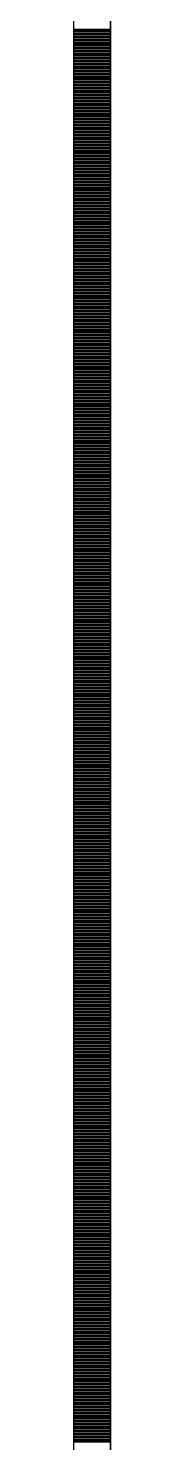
# Model space of a CAD drawing. Header units: millimetres. Extents: x -231292 to 573618, y -153144 to 564035.
# Drawn here: x 8548 to 8573, y 200273 to 201229 of the extents above; entities that cross this region are included whole.
import ezdxf

# ---------------------------------------------------------------- set-up
doc = ezdxf.new("R2010")
doc.units = ezdxf.units.MM
doc.layers.add('АР_Тонкая', color=250, linetype='Continuous', lineweight=5)
doc.layers.add('АР_Штриховка', color=250, linetype='Continuous', lineweight=0)

msp = doc.modelspace()

# ---------------------------------------------------------------- linework, layer by layer
at = {"layer": 'АР_Тонкая', "color": 18, "linetype": 'Continuous', "lineweight": 25, "true_color": 0x000000}
for p, q in [((8548.243, 263866.253), (8548.243, 187666.253)), ((8573.243, 263866.253), (8573.243, 187666.253)), ((8573.243, 187666.253), (8573.243, 263866.253))]:
    msp.add_line(p, q, dxfattribs=at)
at = {"layer": 'АР_Штриховка', "color": 18, "linetype": 'Continuous', "lineweight": 25, "true_color": 0x000000}
for p, q in [((8548.243, 201228.002), (8573.243, 201228.002)), ((8548.243, 201227.002), (8573.243, 201227.002)), ((8548.243, 201226.002), (8573.243, 201226.002)), ((8548.243, 201225.002), (8573.243, 201225.002)), ((8548.243, 201224.002), (8573.243, 201224.002)), ((8548.243, 201223.002), (8573.243, 201223.002)), ((8548.243, 201222.002), (8573.243, 201222.002)), ((8548.243, 201221.002), (8573.243, 201221.002)), ((8548.243, 201220.002), (8573.243, 201220.002)), ((8548.243, 201219.002), (8573.243, 201219.002)), ((8548.243, 201218.002), (8573.243, 201218.002)), ((8548.243, 201217.002), (8573.243, 201217.002)), ((8548.243, 201216.002), (8573.243, 201216.002)), ((8548.243, 201215.002), (8573.243, 201215.002)), ((8548.243, 201214.002), (8573.243, 201214.002)), ((8548.243, 201213.002), (8573.243, 201213.002)), ((8548.243, 201212.002), (8573.243, 201212.002)), ((8548.243, 201211.002), (8573.243, 201211.002)), ((8548.243, 201210.002), (8573.243, 201210.002)), ((8548.243, 201209.002), (8573.243, 201209.002)), ((8548.243, 201208.002), (8573.243, 201208.002)), ((8548.243, 201207.002), (8573.243, 201207.002)), ((8548.243, 201206.002), (8573.243, 201206.002)), ((8548.243, 201205.002), (8573.243, 201205.002)), ((8548.243, 201204.002), (8573.243, 201204.002)), ((8548.243, 201203.002), (8573.243, 201203.002)), ((8548.243, 201202.002), (8573.243, 201202.002)), ((8548.243, 201201.002), (8573.243, 201201.002)), ((8548.243, 201200.002), (8573.243, 201200.002)), ((8548.243, 201199.002), (8573.243, 201199.002)), ((8548.243, 201198.002), (8573.243, 201198.002)), ((8548.243, 201197.002), (8573.243, 201197.002)), ((8548.243, 201196.002), (8573.243, 201196.002)), ((8548.243, 201195.002), (8573.243, 201195.002)), ((8548.243, 201194.002), (8573.243, 201194.002)), ((8548.243, 201193.002), (8573.243, 201193.002)), ((8548.243, 201192.002), (8573.243, 201192.002)), ((8548.243, 201191.002), (8573.243, 201191.002)), ((8548.243, 201190.002), (8573.243, 201190.002)), ((8548.243, 201189.002), (8573.243, 201189.002)), ((8548.243, 201188.002), (8573.243, 201188.002)), ((8548.243, 201187.002), (8573.243, 201187.002)), ((8548.243, 201186.002), (8573.243, 201186.002)), ((8548.243, 201185.002), (8573.243, 201185.002)), ((8548.243, 201184.002), (8573.243, 201184.002)), ((8548.243, 201183.002), (8573.243, 201183.002)), ((8548.243, 201182.002), (8573.243, 201182.002)), ((8548.243, 201181.002), (8573.243, 201181.002)), ((8548.243, 201180.002), (8573.243, 201180.002)), ((8548.243, 201179.002), (8573.243, 201179.002)), ((8548.243, 201178.002), (8573.243, 201178.002)), ((8548.243, 201177.002), (8573.243, 201177.002)), ((8548.243, 201176.002), (8573.243, 201176.002)), ((8548.243, 201175.002), (8573.243, 201175.002)), ((8548.243, 201174.002), (8573.243, 201174.002)), ((8548.243, 201173.002), (8573.243, 201173.002)), ((8548.243, 201172.002), (8573.243, 201172.002)), ((8548.243, 201171.002), (8573.243, 201171.002)), ((8548.243, 201170.002), (8573.243, 201170.002)), ((8548.243, 201169.002), (8573.243, 201169.002)), ((8548.243, 201168.002), (8573.243, 201168.002)), ((8548.243, 201167.002), (8573.243, 201167.002)), ((8548.243, 201166.002), (8573.243, 201166.002)), ((8548.243, 201165.002), (8573.243, 201165.002)), ((8548.243, 201164.002), (8573.243, 201164.002)), ((8548.243, 201163.002), (8573.243, 201163.002)), ((8548.243, 201162.002), (8573.243, 201162.002)), ((8548.243, 201161.002), (8573.243, 201161.002)), ((8548.243, 201160.002), (8573.243, 201160.002)), ((8548.243, 201159.002), (8573.243, 201159.002)), ((8548.243, 201158.002), (8573.243, 201158.002)), ((8548.243, 201157.002), (8573.243, 201157.002)), ((8548.243, 201156.002), (8573.243, 201156.002)), ((8548.243, 201155.002), (8573.243, 201155.002)), ((8548.243, 201154.002), (8573.243, 201154.002)), ((8548.243, 201153.002), (8573.243, 201153.002)), ((8548.243, 201152.002), (8573.243, 201152.002)), ((8548.243, 201151.002), (8573.243, 201151.002)), ((8548.243, 201150.002), (8573.243, 201150.002)), ((8548.243, 201149.002), (8573.243, 201149.002)), ((8548.243, 201148.002), (8573.243, 201148.002)), ((8548.243, 201147.002), (8573.243, 201147.002)), ((8548.243, 201146.002), (8573.243, 201146.002)), ((8548.243, 201145.002), (8573.243, 201145.002)), ((8548.243, 201144.002), (8573.243, 201144.002)), ((8548.243, 201143.002), (8573.243, 201143.002)), ((8548.243, 201142.002), (8573.243, 201142.002)), ((8548.243, 201141.002), (8573.243, 201141.002)), ((8548.243, 201140.002), (8573.243, 201140.002)), ((8548.243, 201139.002), (8573.243, 201139.002)), ((8548.243, 201138.002), (8573.243, 201138.002)), ((8548.243, 201137.002), (8573.243, 201137.002)), ((8548.243, 201136.002), (8573.243, 201136.002)), ((8548.243, 201135.002), (8573.243, 201135.002)), ((8548.243, 201134.002), (8573.243, 201134.002)), ((8548.243, 201133.002), (8573.243, 201133.002)), ((8548.243, 201132.002), (8573.243, 201132.002)), ((8548.243, 201131.002), (8573.243, 201131.002)), ((8548.243, 201130.002), (8573.243, 201130.002)), ((8548.243, 201129.002), (8573.243, 201129.002)), ((8548.243, 201128.002), (8573.243, 201128.002)), ((8548.243, 201127.002), (8573.243, 201127.002)), ((8548.243, 201126.002), (8573.243, 201126.002)), ((8548.243, 201125.002), (8573.243, 201125.002)), ((8548.243, 201124.002), (8573.243, 201124.002)), ((8548.243, 201123.002), (8573.243, 201123.002)), ((8548.243, 201122.002), (8573.243, 201122.002)), ((8548.243, 201121.002), (8573.243, 201121.002)), ((8548.243, 201120.002), (8573.243, 201120.002)), ((8548.243, 201119.002), (8573.243, 201119.002)), ((8548.243, 201118.002), (8573.243, 201118.002)), ((8548.243, 201117.002), (8573.243, 201117.002)), ((8548.243, 201116.002), (8573.243, 201116.002)), ((8548.243, 201115.002), (8573.243, 201115.002)), ((8548.243, 201114.002), (8573.243, 201114.002)), ((8548.243, 201113.002), (8573.243, 201113.002)), ((8548.243, 201112.002), (8573.243, 201112.002)), ((8548.243, 201111.002), (8573.243, 201111.002)), ((8548.243, 201110.002), (8573.243, 201110.002)), ((8548.243, 201109.002), (8573.243, 201109.002)), ((8548.243, 201108.002), (8573.243, 201108.002)), ((8548.243, 201107.002), (8573.243, 201107.002)), ((8548.243, 201106.002), (8573.243, 201106.002)), ((8548.243, 201105.002), (8573.243, 201105.002)), ((8548.243, 201104.002), (8573.243, 201104.002)), ((8548.243, 201103.002), (8573.243, 201103.002)), ((8548.243, 201102.002), (8573.243, 201102.002)), ((8548.243, 201101.002), (8573.243, 201101.002)), ((8548.243, 201100.002), (8573.243, 201100.002)), ((8548.243, 201099.002), (8573.243, 201099.002)), ((8548.243, 201098.002), (8573.243, 201098.002)), ((8548.243, 201097.002), (8573.243, 201097.002)), ((8548.243, 201096.002), (8573.243, 201096.002)), ((8548.243, 201095.002), (8573.243, 201095.002)), ((8548.243, 201094.002), (8573.243, 201094.002)), ((8548.243, 201093.002), (8573.243, 201093.002)), ((8548.243, 201092.002), (8573.243, 201092.002)), ((8548.243, 201091.002), (8573.243, 201091.002)), ((8548.243, 201090.002), (8573.243, 201090.002)), ((8548.243, 201089.002), (8573.243, 201089.002)), ((8548.243, 201088.002), (8573.243, 201088.002)), ((8548.243, 201087.002), (8573.243, 201087.002)), ((8548.243, 201086.002), (8573.243, 201086.002)), ((8548.243, 201085.002), (8573.243, 201085.002)), ((8548.243, 201084.002), (8573.243, 201084.002)), ((8548.243, 201083.002), (8573.243, 201083.002)), ((8548.243, 201082.002), (8573.243, 201082.002)), ((8548.243, 201081.002), (8573.243, 201081.002)), ((8548.243, 201080.002), (8573.243, 201080.002)), ((8548.243, 201079.002), (8573.243, 201079.002)), ((8548.243, 201078.002), (8573.243, 201078.002)), ((8548.243, 201077.002), (8573.243, 201077.002)), ((8548.243, 201076.002), (8573.243, 201076.002)), ((8548.243, 201075.002), (8573.243, 201075.002)), ((8548.243, 201074.002), (8573.243, 201074.002)), ((8548.243, 201073.002), (8573.243, 201073.002)), ((8548.243, 201072.002), (8573.243, 201072.002)), ((8548.243, 201071.002), (8573.243, 201071.002)), ((8548.243, 201070.002), (8573.243, 201070.002)), ((8548.243, 201069.002), (8573.243, 201069.002)), ((8548.243, 201068.002), (8573.243, 201068.002)), ((8548.243, 201067.002), (8573.243, 201067.002)), ((8548.243, 201066.002), (8573.243, 201066.002)), ((8548.243, 201065.002), (8573.243, 201065.002)), ((8548.243, 201064.002), (8573.243, 201064.002)), ((8548.243, 201063.002), (8573.243, 201063.002)), ((8548.243, 201062.002), (8573.243, 201062.002)), ((8548.243, 201061.002), (8573.243, 201061.002)), ((8548.243, 201060.002), (8573.243, 201060.002)), ((8548.243, 201059.002), (8573.243, 201059.002)), ((8548.243, 201058.002), (8573.243, 201058.002)), ((8548.243, 201057.002), (8573.243, 201057.002)), ((8548.243, 201056.002), (8573.243, 201056.002)), ((8548.243, 201055.002), (8573.243, 201055.002)), ((8548.243, 201054.002), (8573.243, 201054.002)), ((8548.243, 201053.002), (8573.243, 201053.002)), ((8548.243, 201052.002), (8573.243, 201052.002)), ((8548.243, 201051.002), (8573.243, 201051.002)), ((8548.243, 201050.002), (8573.243, 201050.002)), ((8548.243, 201049.002), (8573.243, 201049.002)), ((8548.243, 201048.002), (8573.243, 201048.002)), ((8548.243, 201047.002), (8573.243, 201047.002)), ((8548.243, 201046.002), (8573.243, 201046.002)), ((8548.243, 201045.002), (8573.243, 201045.002)), ((8548.243, 201044.002), (8573.243, 201044.002)), ((8548.243, 201043.002), (8573.243, 201043.002)), ((8548.243, 201042.002), (8573.243, 201042.002)), ((8548.243, 201041.002), (8573.243, 201041.002)), ((8548.243, 201040.002), (8573.243, 201040.002)), ((8548.243, 201039.002), (8573.243, 201039.002)), ((8548.243, 201038.002), (8573.243, 201038.002)), ((8548.243, 201037.002), (8573.243, 201037.002)), ((8548.243, 201036.002), (8573.243, 201036.002)), ((8548.243, 201035.002), (8573.243, 201035.002)), ((8548.243, 201034.002), (8573.243, 201034.002)), ((8548.243, 201033.002), (8573.243, 201033.002)), ((8548.243, 201032.002), (8573.243, 201032.002)), ((8548.243, 201031.002), (8573.243, 201031.002)), ((8548.243, 201030.002), (8573.243, 201030.002)), ((8548.243, 201029.002), (8573.243, 201029.002)), ((8548.243, 201028.002), (8573.243, 201028.002)), ((8548.243, 201027.002), (8573.243, 201027.002)), ((8548.243, 201026.002), (8573.243, 201026.002)), ((8548.243, 201025.002), (8573.243, 201025.002)), ((8548.243, 201024.002), (8573.243, 201024.002)), ((8548.243, 201023.002), (8573.243, 201023.002)), ((8548.243, 201022.002), (8573.243, 201022.002)), ((8548.243, 201021.002), (8573.243, 201021.002)), ((8548.243, 201020.002), (8573.243, 201020.002)), ((8548.243, 201019.002), (8573.243, 201019.002)), ((8548.243, 201018.002), (8573.243, 201018.002)), ((8548.243, 201017.002), (8573.243, 201017.002)), ((8548.243, 201016.002), (8573.243, 201016.002)), ((8548.243, 201015.002), (8573.243, 201015.002)), ((8548.243, 201014.002), (8573.243, 201014.002)), ((8548.243, 201013.002), (8573.243, 201013.002)), ((8548.243, 201012.002), (8573.243, 201012.002)), ((8548.243, 201011.002), (8573.243, 201011.002)), ((8548.243, 201010.002), (8573.243, 201010.002)), ((8548.243, 201009.002), (8573.243, 201009.002)), ((8548.243, 201008.002), (8573.243, 201008.002)), ((8548.243, 201007.002), (8573.243, 201007.002)), ((8548.243, 201006.002), (8573.243, 201006.002)), ((8548.243, 201005.002), (8573.243, 201005.002)), ((8548.243, 201004.002), (8573.243, 201004.002)), ((8548.243, 201003.002), (8573.243, 201003.002)), ((8548.243, 201002.002), (8573.243, 201002.002)), ((8548.243, 201001.002), (8573.243, 201001.002)), ((8548.243, 201000.002), (8573.243, 201000.002)), ((8548.243, 200999.002), (8573.243, 200999.002)), ((8548.243, 200998.002), (8573.243, 200998.002)), ((8548.243, 200997.002), (8573.243, 200997.002)), ((8548.243, 200996.002), (8573.243, 200996.002)), ((8548.243, 200995.002), (8573.243, 200995.002)), ((8548.243, 200994.002), (8573.243, 200994.002)), ((8548.243, 200993.002), (8573.243, 200993.002)), ((8548.243, 200992.002), (8573.243, 200992.002)), ((8548.243, 200991.002), (8573.243, 200991.002)), ((8548.243, 200990.002), (8573.243, 200990.002)), ((8548.243, 200989.002), (8573.243, 200989.002)), ((8548.243, 200988.002), (8573.243, 200988.002)), ((8548.243, 200987.002), (8573.243, 200987.002)), ((8548.243, 200986.002), (8573.243, 200986.002)), ((8548.243, 200985.002), (8573.243, 200985.002)), ((8548.243, 200984.002), (8573.243, 200984.002)), ((8548.243, 200983.002), (8573.243, 200983.002)), ((8548.243, 200982.002), (8573.243, 200982.002)), ((8548.243, 200981.002), (8573.243, 200981.002)), ((8548.243, 200980.002), (8573.243, 200980.002)), ((8548.243, 200979.002), (8573.243, 200979.002)), ((8548.243, 200978.002), (8573.243, 200978.002)), ((8548.243, 200977.002), (8573.243, 200977.002)), ((8548.243, 200976.002), (8573.243, 200976.002)), ((8548.243, 200975.002), (8573.243, 200975.002)), ((8548.243, 200974.002), (8573.243, 200974.002)), ((8548.243, 200973.002), (8573.243, 200973.002)), ((8548.243, 200972.002), (8573.243, 200972.002)), ((8548.243, 200971.002), (8573.243, 200971.002)), ((8548.243, 200970.002), (8573.243, 200970.002)), ((8548.243, 200969.002), (8573.243, 200969.002)), ((8548.243, 200968.002), (8573.243, 200968.002)), ((8548.243, 200967.002), (8573.243, 200967.002)), ((8548.243, 200966.002), (8573.243, 200966.002)), ((8548.243, 200965.002), (8573.243, 200965.002)), ((8548.243, 200964.002), (8573.243, 200964.002)), ((8548.243, 200963.002), (8573.243, 200963.002)), ((8548.243, 200962.002), (8573.243, 200962.002)), ((8548.243, 200961.002), (8573.243, 200961.002)), ((8548.243, 200960.002), (8573.243, 200960.002)), ((8548.243, 200959.002), (8573.243, 200959.002)), ((8548.243, 200958.002), (8573.243, 200958.002)), ((8548.243, 200957.002), (8573.243, 200957.002)), ((8548.243, 200956.002), (8573.243, 200956.002)), ((8548.243, 200955.002), (8573.243, 200955.002)), ((8548.243, 200954.002), (8573.243, 200954.002)), ((8548.243, 200953.002), (8573.243, 200953.002)), ((8548.243, 200952.002), (8573.243, 200952.002)), ((8548.243, 200951.002), (8573.243, 200951.002)), ((8548.243, 200950.002), (8573.243, 200950.002)), ((8548.243, 200949.002), (8573.243, 200949.002)), ((8548.243, 200948.002), (8573.243, 200948.002)), ((8548.243, 200947.002), (8573.243, 200947.002)), ((8548.243, 200946.002), (8573.243, 200946.002)), ((8548.243, 200945.002), (8573.243, 200945.002)), ((8548.243, 200944.002), (8573.243, 200944.002)), ((8548.243, 200943.002), (8573.243, 200943.002)), ((8548.243, 200942.002), (8573.243, 200942.002)), ((8548.243, 200941.002), (8573.243, 200941.002)), ((8548.243, 200940.002), (8573.243, 200940.002)), ((8548.243, 200939.002), (8573.243, 200939.002)), ((8548.243, 200938.002), (8573.243, 200938.002)), ((8548.243, 200937.002), (8573.243, 200937.002)), ((8548.243, 200936.002), (8573.243, 200936.002)), ((8548.243, 200935.002), (8573.243, 200935.002)), ((8548.243, 200934.002), (8573.243, 200934.002)), ((8548.243, 200933.002), (8573.243, 200933.002)), ((8548.243, 200932.002), (8573.243, 200932.002)), ((8548.243, 200931.002), (8573.243, 200931.002)), ((8548.243, 200930.002), (8573.243, 200930.002)), ((8548.243, 200929.002), (8573.243, 200929.002)), ((8548.243, 200928.002), (8573.243, 200928.002)), ((8548.243, 200927.002), (8573.243, 200927.002)), ((8548.243, 200926.002), (8573.243, 200926.002)), ((8548.243, 200925.002), (8573.243, 200925.002)), ((8548.243, 200924.002), (8573.243, 200924.002)), ((8548.243, 200923.002), (8573.243, 200923.002)), ((8548.243, 200922.002), (8573.243, 200922.002)), ((8548.243, 200921.002), (8573.243, 200921.002)), ((8548.243, 200920.002), (8573.243, 200920.002)), ((8548.243, 200919.002), (8573.243, 200919.002)), ((8548.243, 200918.002), (8573.243, 200918.002)), ((8548.243, 200917.002), (8573.243, 200917.002)), ((8548.243, 200916.002), (8573.243, 200916.002)), ((8548.243, 200915.002), (8573.243, 200915.002)), ((8548.243, 200914.002), (8573.243, 200914.002)), ((8548.243, 200913.002), (8573.243, 200913.002)), ((8548.243, 200912.002), (8573.243, 200912.002)), ((8548.243, 200911.002), (8573.243, 200911.002)), ((8548.243, 200910.002), (8573.243, 200910.002)), ((8548.243, 200909.002), (8573.243, 200909.002)), ((8548.243, 200908.002), (8573.243, 200908.002)), ((8548.243, 200907.002), (8573.243, 200907.002)), ((8548.243, 200906.002), (8573.243, 200906.002)), ((8548.243, 200905.002), (8573.243, 200905.002)), ((8548.243, 200904.002), (8573.243, 200904.002)), ((8548.243, 200903.002), (8573.243, 200903.002)), ((8548.243, 200902.002), (8573.243, 200902.002)), ((8548.243, 200901.002), (8573.243, 200901.002)), ((8548.243, 200900.002), (8573.243, 200900.002)), ((8548.243, 200899.002), (8573.243, 200899.002)), ((8548.243, 200898.002), (8573.243, 200898.002)), ((8548.243, 200897.002), (8573.243, 200897.002)), ((8548.243, 200896.002), (8573.243, 200896.002)), ((8548.243, 200895.002), (8573.243, 200895.002)), ((8548.243, 200894.002), (8573.243, 200894.002)), ((8548.243, 200893.002), (8573.243, 200893.002)), ((8548.243, 200892.002), (8573.243, 200892.002)), ((8548.243, 200891.002), (8573.243, 200891.002)), ((8548.243, 200890.002), (8573.243, 200890.002)), ((8548.243, 200889.002), (8573.243, 200889.002)), ((8548.243, 200888.002), (8573.243, 200888.002)), ((8548.243, 200887.002), (8573.243, 200887.002)), ((8548.243, 200886.002), (8573.243, 200886.002)), ((8548.243, 200885.002), (8573.243, 200885.002)), ((8548.243, 200884.002), (8573.243, 200884.002)), ((8548.243, 200883.002), (8573.243, 200883.002)), ((8548.243, 200882.002), (8573.243, 200882.002)), ((8548.243, 200881.002), (8573.243, 200881.002)), ((8548.243, 200880.002), (8573.243, 200880.002)), ((8548.243, 200879.002), (8573.243, 200879.002)), ((8548.243, 200878.002), (8573.243, 200878.002)), ((8548.243, 200877.002), (8573.243, 200877.002)), ((8548.243, 200876.002), (8573.243, 200876.002)), ((8548.243, 200875.002), (8573.243, 200875.002)), ((8548.243, 200874.002), (8573.243, 200874.002)), ((8548.243, 200873.002), (8573.243, 200873.002)), ((8548.243, 200872.002), (8573.243, 200872.002)), ((8548.243, 200871.002), (8573.243, 200871.002)), ((8548.243, 200870.002), (8573.243, 200870.002)), ((8548.243, 200869.002), (8573.243, 200869.002)), ((8548.243, 200868.002), (8573.243, 200868.002)), ((8548.243, 200867.002), (8573.243, 200867.002)), ((8548.243, 200866.002), (8573.243, 200866.002)), ((8548.243, 200865.002), (8573.243, 200865.002)), ((8548.243, 200864.002), (8573.243, 200864.002)), ((8548.243, 200863.002), (8573.243, 200863.002)), ((8548.243, 200862.002), (8573.243, 200862.002)), ((8548.243, 200861.002), (8573.243, 200861.002)), ((8548.243, 200860.002), (8573.243, 200860.002)), ((8548.243, 200859.002), (8573.243, 200859.002)), ((8548.243, 200858.002), (8573.243, 200858.002)), ((8548.243, 200857.002), (8573.243, 200857.002)), ((8548.243, 200856.002), (8573.243, 200856.002)), ((8548.243, 200855.002), (8573.243, 200855.002)), ((8548.243, 200854.002), (8573.243, 200854.002)), ((8548.243, 200853.002), (8573.243, 200853.002)), ((8548.243, 200852.002), (8573.243, 200852.002)), ((8548.243, 200851.002), (8573.243, 200851.002)), ((8548.243, 200850.002), (8573.243, 200850.002)), ((8548.243, 200849.002), (8573.243, 200849.002)), ((8548.243, 200848.002), (8573.243, 200848.002)), ((8548.243, 200847.002), (8573.243, 200847.002)), ((8548.243, 200846.002), (8573.243, 200846.002)), ((8548.243, 200845.002), (8573.243, 200845.002)), ((8548.243, 200844.002), (8573.243, 200844.002)), ((8548.243, 200843.002), (8573.243, 200843.002)), ((8548.243, 200842.002), (8573.243, 200842.002)), ((8548.243, 200841.002), (8573.243, 200841.002)), ((8548.243, 200840.002), (8573.243, 200840.002)), ((8548.243, 200839.002), (8573.243, 200839.002)), ((8548.243, 200838.002), (8573.243, 200838.002)), ((8548.243, 200837.002), (8573.243, 200837.002)), ((8548.243, 200836.002), (8573.243, 200836.002)), ((8548.243, 200835.002), (8573.243, 200835.002)), ((8548.243, 200834.002), (8573.243, 200834.002)), ((8548.243, 200833.002), (8573.243, 200833.002)), ((8548.243, 200832.002), (8573.243, 200832.002)), ((8548.243, 200831.002), (8573.243, 200831.002)), ((8548.243, 200830.002), (8573.243, 200830.002)), ((8548.243, 200829.002), (8573.243, 200829.002)), ((8548.243, 200828.002), (8573.243, 200828.002)), ((8548.243, 200827.002), (8573.243, 200827.002)), ((8548.243, 200826.002), (8573.243, 200826.002)), ((8548.243, 200825.002), (8573.243, 200825.002)), ((8548.243, 200824.002), (8573.243, 200824.002)), ((8548.243, 200823.002), (8573.243, 200823.002)), ((8548.243, 200822.002), (8573.243, 200822.002)), ((8548.243, 200821.002), (8573.243, 200821.002)), ((8548.243, 200820.002), (8573.243, 200820.002)), ((8548.243, 200819.002), (8573.243, 200819.002)), ((8548.243, 200818.002), (8573.243, 200818.002)), ((8548.243, 200817.002), (8573.243, 200817.002)), ((8548.243, 200816.002), (8573.243, 200816.002)), ((8548.243, 200815.002), (8573.243, 200815.002)), ((8548.243, 200814.002), (8573.243, 200814.002)), ((8548.243, 200813.002), (8573.243, 200813.002)), ((8548.243, 200812.002), (8573.243, 200812.002)), ((8548.243, 200811.002), (8573.243, 200811.002)), ((8548.243, 200810.002), (8573.243, 200810.002)), ((8548.243, 200809.002), (8573.243, 200809.002)), ((8548.243, 200808.002), (8573.243, 200808.002)), ((8548.243, 200807.002), (8573.243, 200807.002)), ((8548.243, 200806.002), (8573.243, 200806.002)), ((8548.243, 200805.002), (8573.243, 200805.002)), ((8548.243, 200804.002), (8573.243, 200804.002)), ((8548.243, 200803.002), (8573.243, 200803.002)), ((8548.243, 200802.002), (8573.243, 200802.002)), ((8548.243, 200801.002), (8573.243, 200801.002)), ((8548.243, 200800.002), (8573.243, 200800.002)), ((8548.243, 200799.002), (8573.243, 200799.002)), ((8548.243, 200798.002), (8573.243, 200798.002)), ((8548.243, 200797.002), (8573.243, 200797.002)), ((8548.243, 200796.002), (8573.243, 200796.002)), ((8548.243, 200795.002), (8573.243, 200795.002)), ((8548.243, 200794.002), (8573.243, 200794.002)), ((8548.243, 200793.002), (8573.243, 200793.002)), ((8548.243, 200792.002), (8573.243, 200792.002)), ((8548.243, 200791.002), (8573.243, 200791.002)), ((8548.243, 200790.002), (8573.243, 200790.002)), ((8548.243, 200789.002), (8573.243, 200789.002)), ((8548.243, 200788.002), (8573.243, 200788.002)), ((8548.243, 200787.002), (8573.243, 200787.002)), ((8548.243, 200786.002), (8573.243, 200786.002)), ((8548.243, 200785.002), (8573.243, 200785.002)), ((8548.243, 200784.002), (8573.243, 200784.002)), ((8548.243, 200783.002), (8573.243, 200783.002)), ((8548.243, 200782.002), (8573.243, 200782.002)), ((8548.243, 200781.002), (8573.243, 200781.002)), ((8548.243, 200780.002), (8573.243, 200780.002)), ((8548.243, 200779.002), (8573.243, 200779.002)), ((8548.243, 200778.002), (8573.243, 200778.002)), ((8548.243, 200777.002), (8573.243, 200777.002)), ((8548.243, 200776.002), (8573.243, 200776.002)), ((8548.243, 200775.002), (8573.243, 200775.002)), ((8548.243, 200774.002), (8573.243, 200774.002)), ((8548.243, 200773.002), (8573.243, 200773.002)), ((8548.243, 200772.002), (8573.243, 200772.002)), ((8548.243, 200771.002), (8573.243, 200771.002)), ((8548.243, 200770.002), (8573.243, 200770.002)), ((8548.243, 200769.002), (8573.243, 200769.002)), ((8548.243, 200768.002), (8573.243, 200768.002)), ((8548.243, 200767.002), (8573.243, 200767.002)), ((8548.243, 200766.002), (8573.243, 200766.002)), ((8548.243, 200765.002), (8573.243, 200765.002)), ((8548.243, 200764.002), (8573.243, 200764.002)), ((8548.243, 200763.002), (8573.243, 200763.002)), ((8548.243, 200762.002), (8573.243, 200762.002)), ((8548.243, 200761.002), (8573.243, 200761.002)), ((8548.243, 200760.002), (8573.243, 200760.002)), ((8548.243, 200759.002), (8573.243, 200759.002)), ((8548.243, 200758.002), (8573.243, 200758.002)), ((8548.243, 200757.002), (8573.243, 200757.002)), ((8548.243, 200756.002), (8573.243, 200756.002)), ((8548.243, 200755.002), (8573.243, 200755.002)), ((8548.243, 200754.002), (8573.243, 200754.002)), ((8548.243, 200753.002), (8573.243, 200753.002)), ((8548.243, 200752.002), (8573.243, 200752.002)), ((8548.243, 200751.002), (8573.243, 200751.002)), ((8548.243, 200750.002), (8573.243, 200750.002)), ((8548.243, 200749.002), (8573.243, 200749.002)), ((8548.243, 200748.002), (8573.243, 200748.002)), ((8548.243, 200747.002), (8573.243, 200747.002)), ((8548.243, 200746.002), (8573.243, 200746.002)), ((8548.243, 200745.002), (8573.243, 200745.002)), ((8548.243, 200744.002), (8573.243, 200744.002)), ((8548.243, 200743.002), (8573.243, 200743.002)), ((8548.243, 200742.002), (8573.243, 200742.002)), ((8548.243, 200741.002), (8573.243, 200741.002)), ((8548.243, 200740.002), (8573.243, 200740.002)), ((8548.243, 200739.002), (8573.243, 200739.002)), ((8548.243, 200738.002), (8573.243, 200738.002)), ((8548.243, 200737.002), (8573.243, 200737.002)), ((8548.243, 200736.002), (8573.243, 200736.002)), ((8548.243, 200735.002), (8573.243, 200735.002)), ((8548.243, 200734.002), (8573.243, 200734.002)), ((8548.243, 200733.002), (8573.243, 200733.002)), ((8548.243, 200732.002), (8573.243, 200732.002)), ((8548.243, 200731.002), (8573.243, 200731.002)), ((8548.243, 200730.002), (8573.243, 200730.002)), ((8548.243, 200729.002), (8573.243, 200729.002)), ((8548.243, 200728.002), (8573.243, 200728.002)), ((8548.243, 200727.002), (8573.243, 200727.002)), ((8548.243, 200726.002), (8573.243, 200726.002)), ((8548.243, 200725.002), (8573.243, 200725.002)), ((8548.243, 200724.002), (8573.243, 200724.002)), ((8548.243, 200723.002), (8573.243, 200723.002)), ((8548.243, 200722.002), (8573.243, 200722.002)), ((8548.243, 200721.002), (8573.243, 200721.002)), ((8548.243, 200720.002), (8573.243, 200720.002)), ((8548.243, 200719.002), (8573.243, 200719.002)), ((8548.243, 200718.002), (8573.243, 200718.002)), ((8548.243, 200717.002), (8573.243, 200717.002)), ((8548.243, 200716.002), (8573.243, 200716.002)), ((8548.243, 200715.002), (8573.243, 200715.002)), ((8548.243, 200714.002), (8573.243, 200714.002)), ((8548.243, 200713.002), (8573.243, 200713.002)), ((8548.243, 200712.002), (8573.243, 200712.002)), ((8548.243, 200711.002), (8573.243, 200711.002)), ((8548.243, 200710.002), (8573.243, 200710.002)), ((8548.243, 200709.002), (8573.243, 200709.002)), ((8548.243, 200708.002), (8573.243, 200708.002)), ((8548.243, 200707.002), (8573.243, 200707.002)), ((8548.243, 200706.002), (8573.243, 200706.002)), ((8548.243, 200705.002), (8573.243, 200705.002)), ((8548.243, 200704.002), (8573.243, 200704.002)), ((8548.243, 200703.002), (8573.243, 200703.002)), ((8548.243, 200702.002), (8573.243, 200702.002)), ((8548.243, 200701.002), (8573.243, 200701.002)), ((8548.243, 200700.002), (8573.243, 200700.002)), ((8548.243, 200699.002), (8573.243, 200699.002)), ((8548.243, 200698.002), (8573.243, 200698.002)), ((8548.243, 200697.002), (8573.243, 200697.002)), ((8548.243, 200696.002), (8573.243, 200696.002)), ((8548.243, 200695.002), (8573.243, 200695.002)), ((8548.243, 200694.002), (8573.243, 200694.002)), ((8548.243, 200693.002), (8573.243, 200693.002)), ((8548.243, 200692.002), (8573.243, 200692.002)), ((8548.243, 200691.002), (8573.243, 200691.002)), ((8548.243, 200690.002), (8573.243, 200690.002)), ((8548.243, 200689.002), (8573.243, 200689.002)), ((8548.243, 200688.002), (8573.243, 200688.002)), ((8548.243, 200687.002), (8573.243, 200687.002)), ((8548.243, 200686.002), (8573.243, 200686.002)), ((8548.243, 200685.002), (8573.243, 200685.002)), ((8548.243, 200684.002), (8573.243, 200684.002)), ((8548.243, 200683.002), (8573.243, 200683.002)), ((8548.243, 200682.002), (8573.243, 200682.002)), ((8548.243, 200681.002), (8573.243, 200681.002)), ((8548.243, 200680.002), (8573.243, 200680.002)), ((8548.243, 200679.002), (8573.243, 200679.002)), ((8548.243, 200678.002), (8573.243, 200678.002)), ((8548.243, 200677.002), (8573.243, 200677.002)), ((8548.243, 200676.002), (8573.243, 200676.002)), ((8548.243, 200675.002), (8573.243, 200675.002)), ((8548.243, 200674.002), (8573.243, 200674.002)), ((8548.243, 200673.002), (8573.243, 200673.002)), ((8548.243, 200672.002), (8573.243, 200672.002)), ((8548.243, 200671.002), (8573.243, 200671.002)), ((8548.243, 200670.002), (8573.243, 200670.002)), ((8548.243, 200669.002), (8573.243, 200669.002)), ((8548.243, 200668.002), (8573.243, 200668.002)), ((8548.243, 200667.002), (8573.243, 200667.002)), ((8548.243, 200666.002), (8573.243, 200666.002)), ((8548.243, 200665.002), (8573.243, 200665.002)), ((8548.243, 200664.002), (8573.243, 200664.002)), ((8548.243, 200663.002), (8573.243, 200663.002)), ((8548.243, 200662.002), (8573.243, 200662.002)), ((8548.243, 200661.002), (8573.243, 200661.002)), ((8548.243, 200660.002), (8573.243, 200660.002)), ((8548.243, 200659.002), (8573.243, 200659.002)), ((8548.243, 200658.002), (8573.243, 200658.002)), ((8548.243, 200657.002), (8573.243, 200657.002)), ((8548.243, 200656.002), (8573.243, 200656.002)), ((8548.243, 200655.002), (8573.243, 200655.002)), ((8548.243, 200654.002), (8573.243, 200654.002)), ((8548.243, 200653.002), (8573.243, 200653.002)), ((8548.243, 200652.002), (8573.243, 200652.002)), ((8548.243, 200651.002), (8573.243, 200651.002)), ((8548.243, 200650.002), (8573.243, 200650.002)), ((8548.243, 200649.002), (8573.243, 200649.002)), ((8548.243, 200648.002), (8573.243, 200648.002)), ((8548.243, 200647.002), (8573.243, 200647.002)), ((8548.243, 200646.002), (8573.243, 200646.002)), ((8548.243, 200645.002), (8573.243, 200645.002)), ((8548.243, 200644.002), (8573.243, 200644.002)), ((8548.243, 200643.002), (8573.243, 200643.002)), ((8548.243, 200642.002), (8573.243, 200642.002)), ((8548.243, 200641.002), (8573.243, 200641.002)), ((8548.243, 200640.002), (8573.243, 200640.002)), ((8548.243, 200639.002), (8573.243, 200639.002)), ((8548.243, 200638.002), (8573.243, 200638.002)), ((8548.243, 200637.002), (8573.243, 200637.002)), ((8548.243, 200636.002), (8573.243, 200636.002)), ((8548.243, 200635.002), (8573.243, 200635.002)), ((8548.243, 200634.002), (8573.243, 200634.002)), ((8548.243, 200633.002), (8573.243, 200633.002)), ((8548.243, 200632.002), (8573.243, 200632.002)), ((8548.243, 200631.002), (8573.243, 200631.002)), ((8548.243, 200630.002), (8573.243, 200630.002)), ((8548.243, 200629.002), (8573.243, 200629.002)), ((8548.243, 200628.002), (8573.243, 200628.002)), ((8548.243, 200627.002), (8573.243, 200627.002)), ((8548.243, 200626.002), (8573.243, 200626.002)), ((8548.243, 200625.002), (8573.243, 200625.002)), ((8548.243, 200624.002), (8573.243, 200624.002)), ((8548.243, 200623.002), (8573.243, 200623.002)), ((8548.243, 200622.002), (8573.243, 200622.002)), ((8548.243, 200621.002), (8573.243, 200621.002)), ((8548.243, 200620.002), (8573.243, 200620.002)), ((8548.243, 200619.002), (8573.243, 200619.002)), ((8548.243, 200618.002), (8573.243, 200618.002)), ((8548.243, 200617.002), (8573.243, 200617.002)), ((8548.243, 200616.002), (8573.243, 200616.002)), ((8548.243, 200615.002), (8573.243, 200615.002)), ((8548.243, 200614.002), (8573.243, 200614.002)), ((8548.243, 200613.002), (8573.243, 200613.002)), ((8548.243, 200612.002), (8573.243, 200612.002)), ((8548.243, 200611.002), (8573.243, 200611.002)), ((8548.243, 200610.002), (8573.243, 200610.002)), ((8548.243, 200609.002), (8573.243, 200609.002)), ((8548.243, 200608.002), (8573.243, 200608.002)), ((8548.243, 200607.002), (8573.243, 200607.002)), ((8548.243, 200606.002), (8573.243, 200606.002)), ((8548.243, 200605.002), (8573.243, 200605.002)), ((8548.243, 200604.002), (8573.243, 200604.002)), ((8548.243, 200603.002), (8573.243, 200603.002)), ((8548.243, 200602.002), (8573.243, 200602.002)), ((8548.243, 200601.002), (8573.243, 200601.002)), ((8548.243, 200600.002), (8573.243, 200600.002)), ((8548.243, 200599.002), (8573.243, 200599.002)), ((8548.243, 200598.002), (8573.243, 200598.002)), ((8548.243, 200597.002), (8573.243, 200597.002)), ((8548.243, 200596.002), (8573.243, 200596.002)), ((8548.243, 200595.002), (8573.243, 200595.002)), ((8548.243, 200594.002), (8573.243, 200594.002)), ((8548.243, 200593.002), (8573.243, 200593.002)), ((8548.243, 200592.002), (8573.243, 200592.002)), ((8548.243, 200591.002), (8573.243, 200591.002)), ((8548.243, 200590.002), (8573.243, 200590.002)), ((8548.243, 200589.002), (8573.243, 200589.002)), ((8548.243, 200588.002), (8573.243, 200588.002)), ((8548.243, 200587.002), (8573.243, 200587.002)), ((8548.243, 200586.002), (8573.243, 200586.002)), ((8548.243, 200585.002), (8573.243, 200585.002)), ((8548.243, 200584.002), (8573.243, 200584.002)), ((8548.243, 200583.002), (8573.243, 200583.002)), ((8548.243, 200582.002), (8573.243, 200582.002)), ((8548.243, 200581.002), (8573.243, 200581.002)), ((8548.243, 200580.002), (8573.243, 200580.002)), ((8548.243, 200579.002), (8573.243, 200579.002)), ((8548.243, 200578.002), (8573.243, 200578.002)), ((8548.243, 200577.002), (8573.243, 200577.002)), ((8548.243, 200576.002), (8573.243, 200576.002)), ((8548.243, 200575.002), (8573.243, 200575.002)), ((8548.243, 200574.002), (8573.243, 200574.002)), ((8548.243, 200573.002), (8573.243, 200573.002)), ((8548.243, 200572.002), (8573.243, 200572.002)), ((8548.243, 200571.002), (8573.243, 200571.002)), ((8548.243, 200570.002), (8573.243, 200570.002)), ((8548.243, 200569.002), (8573.243, 200569.002)), ((8548.243, 200568.002), (8573.243, 200568.002)), ((8548.243, 200567.002), (8573.243, 200567.002)), ((8548.243, 200566.002), (8573.243, 200566.002)), ((8548.243, 200565.002), (8573.243, 200565.002)), ((8548.243, 200564.002), (8573.243, 200564.002)), ((8548.243, 200563.002), (8573.243, 200563.002)), ((8548.243, 200562.002), (8573.243, 200562.002)), ((8548.243, 200561.002), (8573.243, 200561.002)), ((8548.243, 200560.002), (8573.243, 200560.002)), ((8548.243, 200559.002), (8573.243, 200559.002)), ((8548.243, 200558.002), (8573.243, 200558.002)), ((8548.243, 200557.002), (8573.243, 200557.002)), ((8548.243, 200556.002), (8573.243, 200556.002)), ((8548.243, 200555.002), (8573.243, 200555.002)), ((8548.243, 200554.002), (8573.243, 200554.002)), ((8548.243, 200553.002), (8573.243, 200553.002)), ((8548.243, 200552.002), (8573.243, 200552.002)), ((8548.243, 200551.002), (8573.243, 200551.002)), ((8548.243, 200550.002), (8573.243, 200550.002)), ((8548.243, 200549.002), (8573.243, 200549.002)), ((8548.243, 200548.002), (8573.243, 200548.002)), ((8548.243, 200547.002), (8573.243, 200547.002)), ((8548.243, 200546.002), (8573.243, 200546.002)), ((8548.243, 200545.002), (8573.243, 200545.002)), ((8548.243, 200544.002), (8573.243, 200544.002)), ((8548.243, 200543.002), (8573.243, 200543.002)), ((8548.243, 200542.002), (8573.243, 200542.002)), ((8548.243, 200541.002), (8573.243, 200541.002)), ((8548.243, 200540.002), (8573.243, 200540.002)), ((8548.243, 200539.002), (8573.243, 200539.002)), ((8548.243, 200538.002), (8573.243, 200538.002)), ((8548.243, 200537.002), (8573.243, 200537.002)), ((8548.243, 200536.002), (8573.243, 200536.002)), ((8548.243, 200535.002), (8573.243, 200535.002)), ((8548.243, 200534.002), (8573.243, 200534.002)), ((8548.243, 200533.002), (8573.243, 200533.002)), ((8548.243, 200532.002), (8573.243, 200532.002)), ((8548.243, 200531.002), (8573.243, 200531.002)), ((8548.243, 200530.002), (8573.243, 200530.002)), ((8548.243, 200529.002), (8573.243, 200529.002)), ((8548.243, 200528.002), (8573.243, 200528.002)), ((8548.243, 200527.002), (8573.243, 200527.002)), ((8548.243, 200526.002), (8573.243, 200526.002)), ((8548.243, 200525.002), (8573.243, 200525.002)), ((8548.243, 200524.002), (8573.243, 200524.002)), ((8548.243, 200523.002), (8573.243, 200523.002)), ((8548.243, 200522.002), (8573.243, 200522.002)), ((8548.243, 200521.002), (8573.243, 200521.002)), ((8548.243, 200520.002), (8573.243, 200520.002)), ((8548.243, 200519.002), (8573.243, 200519.002)), ((8548.243, 200518.002), (8573.243, 200518.002)), ((8548.243, 200517.002), (8573.243, 200517.002)), ((8548.243, 200516.002), (8573.243, 200516.002)), ((8548.243, 200515.002), (8573.243, 200515.002)), ((8548.243, 200514.002), (8573.243, 200514.002)), ((8548.243, 200513.002), (8573.243, 200513.002)), ((8548.243, 200512.002), (8573.243, 200512.002)), ((8548.243, 200511.002), (8573.243, 200511.002)), ((8548.243, 200510.002), (8573.243, 200510.002)), ((8548.243, 200509.002), (8573.243, 200509.002)), ((8548.243, 200508.002), (8573.243, 200508.002)), ((8548.243, 200507.002), (8573.243, 200507.002)), ((8548.243, 200506.002), (8573.243, 200506.002)), ((8548.243, 200505.002), (8573.243, 200505.002)), ((8548.243, 200504.002), (8573.243, 200504.002)), ((8548.243, 200503.002), (8573.243, 200503.002)), ((8548.243, 200502.002), (8573.243, 200502.002)), ((8548.243, 200501.002), (8573.243, 200501.002)), ((8548.243, 200500.002), (8573.243, 200500.002)), ((8548.243, 200499.002), (8573.243, 200499.002)), ((8548.243, 200498.002), (8573.243, 200498.002)), ((8548.243, 200497.002), (8573.243, 200497.002)), ((8548.243, 200496.002), (8573.243, 200496.002)), ((8548.243, 200495.002), (8573.243, 200495.002)), ((8548.243, 200494.002), (8573.243, 200494.002)), ((8548.243, 200493.002), (8573.243, 200493.002)), ((8548.243, 200492.002), (8573.243, 200492.002)), ((8548.243, 200491.002), (8573.243, 200491.002)), ((8548.243, 200490.002), (8573.243, 200490.002)), ((8548.243, 200489.002), (8573.243, 200489.002)), ((8548.243, 200488.002), (8573.243, 200488.002)), ((8548.243, 200487.002), (8573.243, 200487.002)), ((8548.243, 200486.002), (8573.243, 200486.002)), ((8548.243, 200485.002), (8573.243, 200485.002)), ((8548.243, 200484.002), (8573.243, 200484.002)), ((8548.243, 200483.002), (8573.243, 200483.002)), ((8548.243, 200482.002), (8573.243, 200482.002)), ((8548.243, 200481.002), (8573.243, 200481.002)), ((8548.243, 200480.002), (8573.243, 200480.002)), ((8548.243, 200479.002), (8573.243, 200479.002)), ((8548.243, 200478.002), (8573.243, 200478.002)), ((8548.243, 200477.002), (8573.243, 200477.002)), ((8548.243, 200476.002), (8573.243, 200476.002)), ((8548.243, 200475.002), (8573.243, 200475.002)), ((8548.243, 200474.002), (8573.243, 200474.002)), ((8548.243, 200473.002), (8573.243, 200473.002)), ((8548.243, 200472.002), (8573.243, 200472.002)), ((8548.243, 200471.002), (8573.243, 200471.002)), ((8548.243, 200470.002), (8573.243, 200470.002)), ((8548.243, 200469.002), (8573.243, 200469.002)), ((8548.243, 200468.002), (8573.243, 200468.002)), ((8548.243, 200467.002), (8573.243, 200467.002)), ((8548.243, 200466.002), (8573.243, 200466.002)), ((8548.243, 200465.002), (8573.243, 200465.002)), ((8548.243, 200464.002), (8573.243, 200464.002)), ((8548.243, 200463.002), (8573.243, 200463.002)), ((8548.243, 200462.002), (8573.243, 200462.002)), ((8548.243, 200461.002), (8573.243, 200461.002)), ((8548.243, 200460.002), (8573.243, 200460.002)), ((8548.243, 200459.002), (8573.243, 200459.002)), ((8548.243, 200458.002), (8573.243, 200458.002)), ((8548.243, 200457.002), (8573.243, 200457.002)), ((8548.243, 200456.002), (8573.243, 200456.002)), ((8548.243, 200455.002), (8573.243, 200455.002)), ((8548.243, 200454.002), (8573.243, 200454.002)), ((8548.243, 200453.002), (8573.243, 200453.002)), ((8548.243, 200452.002), (8573.243, 200452.002)), ((8548.243, 200451.002), (8573.243, 200451.002)), ((8548.243, 200450.002), (8573.243, 200450.002)), ((8548.243, 200449.002), (8573.243, 200449.002)), ((8548.243, 200448.002), (8573.243, 200448.002)), ((8548.243, 200447.002), (8573.243, 200447.002)), ((8548.243, 200446.002), (8573.243, 200446.002)), ((8548.243, 200445.002), (8573.243, 200445.002)), ((8548.243, 200444.002), (8573.243, 200444.002)), ((8548.243, 200443.002), (8573.243, 200443.002)), ((8548.243, 200442.002), (8573.243, 200442.002)), ((8548.243, 200441.002), (8573.243, 200441.002)), ((8548.243, 200440.002), (8573.243, 200440.002)), ((8548.243, 200439.002), (8573.243, 200439.002)), ((8548.243, 200438.002), (8573.243, 200438.002)), ((8548.243, 200437.002), (8573.243, 200437.002)), ((8548.243, 200436.002), (8573.243, 200436.002)), ((8548.243, 200435.002), (8573.243, 200435.002)), ((8548.243, 200434.002), (8573.243, 200434.002)), ((8548.243, 200433.002), (8573.243, 200433.002)), ((8548.243, 200432.002), (8573.243, 200432.002)), ((8548.243, 200431.002), (8573.243, 200431.002)), ((8548.243, 200430.002), (8573.243, 200430.002)), ((8548.243, 200429.002), (8573.243, 200429.002)), ((8548.243, 200428.002), (8573.243, 200428.002)), ((8548.243, 200427.002), (8573.243, 200427.002)), ((8548.243, 200426.002), (8573.243, 200426.002)), ((8548.243, 200425.002), (8573.243, 200425.002)), ((8548.243, 200424.002), (8573.243, 200424.002)), ((8548.243, 200423.002), (8573.243, 200423.002)), ((8548.243, 200422.002), (8573.243, 200422.002)), ((8548.243, 200421.002), (8573.243, 200421.002)), ((8548.243, 200420.002), (8573.243, 200420.002)), ((8548.243, 200419.002), (8573.243, 200419.002)), ((8548.243, 200418.002), (8573.243, 200418.002)), ((8548.243, 200417.002), (8573.243, 200417.002)), ((8548.243, 200416.002), (8573.243, 200416.002)), ((8548.243, 200415.002), (8573.243, 200415.002)), ((8548.243, 200414.002), (8573.243, 200414.002)), ((8548.243, 200413.002), (8573.243, 200413.002)), ((8548.243, 200412.002), (8573.243, 200412.002)), ((8548.243, 200411.002), (8573.243, 200411.002)), ((8548.243, 200410.002), (8573.243, 200410.002)), ((8548.243, 200409.002), (8573.243, 200409.002)), ((8548.243, 200408.002), (8573.243, 200408.002)), ((8548.243, 200407.002), (8573.243, 200407.002)), ((8548.243, 200406.002), (8573.243, 200406.002)), ((8548.243, 200405.002), (8573.243, 200405.002)), ((8548.243, 200404.002), (8573.243, 200404.002)), ((8548.243, 200403.002), (8573.243, 200403.002)), ((8548.243, 200402.002), (8573.243, 200402.002)), ((8548.243, 200401.002), (8573.243, 200401.002)), ((8548.243, 200400.002), (8573.243, 200400.002)), ((8548.243, 200399.002), (8573.243, 200399.002)), ((8548.243, 200398.002), (8573.243, 200398.002)), ((8548.243, 200397.002), (8573.243, 200397.002)), ((8548.243, 200396.002), (8573.243, 200396.002)), ((8548.243, 200395.002), (8573.243, 200395.002)), ((8548.243, 200394.002), (8573.243, 200394.002)), ((8548.243, 200393.002), (8573.243, 200393.002)), ((8548.243, 200392.002), (8573.243, 200392.002)), ((8548.243, 200391.002), (8573.243, 200391.002)), ((8548.243, 200390.002), (8573.243, 200390.002)), ((8548.243, 200389.002), (8573.243, 200389.002)), ((8548.243, 200388.002), (8573.243, 200388.002)), ((8548.243, 200387.002), (8573.243, 200387.002)), ((8548.243, 200386.002), (8573.243, 200386.002)), ((8548.243, 200385.002), (8573.243, 200385.002)), ((8548.243, 200384.002), (8573.243, 200384.002)), ((8548.243, 200383.002), (8573.243, 200383.002)), ((8548.243, 200382.002), (8573.243, 200382.002)), ((8548.243, 200381.002), (8573.243, 200381.002)), ((8548.243, 200380.002), (8573.243, 200380.002)), ((8548.243, 200379.002), (8573.243, 200379.002)), ((8548.243, 200378.002), (8573.243, 200378.002)), ((8548.243, 200377.002), (8573.243, 200377.002)), ((8548.243, 200376.002), (8573.243, 200376.002)), ((8548.243, 200375.002), (8573.243, 200375.002)), ((8548.243, 200374.002), (8573.243, 200374.002)), ((8548.243, 200373.002), (8573.243, 200373.002)), ((8548.243, 200372.002), (8573.243, 200372.002)), ((8548.243, 200371.002), (8573.243, 200371.002)), ((8548.243, 200370.002), (8573.243, 200370.002)), ((8548.243, 200369.002), (8573.243, 200369.002)), ((8548.243, 200368.002), (8573.243, 200368.002)), ((8548.243, 200367.002), (8573.243, 200367.002)), ((8548.243, 200366.002), (8573.243, 200366.002)), ((8548.243, 200365.002), (8573.243, 200365.002)), ((8548.243, 200364.002), (8573.243, 200364.002)), ((8548.243, 200363.002), (8573.243, 200363.002)), ((8548.243, 200362.002), (8573.243, 200362.002)), ((8548.243, 200361.002), (8573.243, 200361.002)), ((8548.243, 200360.002), (8573.243, 200360.002)), ((8548.243, 200359.002), (8573.243, 200359.002)), ((8548.243, 200358.002), (8573.243, 200358.002)), ((8548.243, 200357.002), (8573.243, 200357.002)), ((8548.243, 200356.002), (8573.243, 200356.002)), ((8548.243, 200355.002), (8573.243, 200355.002)), ((8548.243, 200354.002), (8573.243, 200354.002)), ((8548.243, 200353.002), (8573.243, 200353.002)), ((8548.243, 200352.002), (8573.243, 200352.002)), ((8548.243, 200351.002), (8573.243, 200351.002)), ((8548.243, 200350.002), (8573.243, 200350.002)), ((8548.243, 200349.002), (8573.243, 200349.002)), ((8548.243, 200348.002), (8573.243, 200348.002)), ((8548.243, 200347.002), (8573.243, 200347.002)), ((8548.243, 200346.002), (8573.243, 200346.002)), ((8548.243, 200345.002), (8573.243, 200345.002)), ((8548.243, 200344.002), (8573.243, 200344.002)), ((8548.243, 200343.002), (8573.243, 200343.002)), ((8548.243, 200342.002), (8573.243, 200342.002)), ((8548.243, 200341.002), (8573.243, 200341.002)), ((8548.243, 200340.002), (8573.243, 200340.002)), ((8548.243, 200339.002), (8573.243, 200339.002)), ((8548.243, 200338.002), (8573.243, 200338.002)), ((8548.243, 200337.002), (8573.243, 200337.002)), ((8548.243, 200336.002), (8573.243, 200336.002)), ((8548.243, 200335.002), (8573.243, 200335.002)), ((8548.243, 200334.002), (8573.243, 200334.002)), ((8548.243, 200333.002), (8573.243, 200333.002)), ((8548.243, 200332.002), (8573.243, 200332.002)), ((8548.243, 200331.002), (8573.243, 200331.002)), ((8548.243, 200330.002), (8573.243, 200330.002)), ((8548.243, 200329.002), (8573.243, 200329.002)), ((8548.243, 200328.002), (8573.243, 200328.002)), ((8548.243, 200327.002), (8573.243, 200327.002)), ((8548.243, 200326.002), (8573.243, 200326.002)), ((8548.243, 200325.002), (8573.243, 200325.002)), ((8548.243, 200324.002), (8573.243, 200324.002)), ((8548.243, 200323.002), (8573.243, 200323.002)), ((8548.243, 200322.002), (8573.243, 200322.002)), ((8548.243, 200321.002), (8573.243, 200321.002)), ((8548.243, 200320.002), (8573.243, 200320.002)), ((8548.243, 200319.002), (8573.243, 200319.002)), ((8548.243, 200318.002), (8573.243, 200318.002)), ((8548.243, 200317.002), (8573.243, 200317.002)), ((8548.243, 200316.002), (8573.243, 200316.002)), ((8548.243, 200315.002), (8573.243, 200315.002)), ((8548.243, 200314.002), (8573.243, 200314.002)), ((8548.243, 200313.002), (8573.243, 200313.002)), ((8548.243, 200312.002), (8573.243, 200312.002)), ((8548.243, 200311.002), (8573.243, 200311.002)), ((8548.243, 200310.002), (8573.243, 200310.002)), ((8548.243, 200309.002), (8573.243, 200309.002)), ((8548.243, 200308.002), (8573.243, 200308.002)), ((8548.243, 200307.002), (8573.243, 200307.002)), ((8548.243, 200306.002), (8573.243, 200306.002)), ((8548.243, 200305.002), (8573.243, 200305.002)), ((8548.243, 200304.002), (8573.243, 200304.002)), ((8548.243, 200303.002), (8573.243, 200303.002)), ((8548.243, 200302.002), (8573.243, 200302.002)), ((8548.243, 200301.002), (8573.243, 200301.002)), ((8548.243, 200300.002), (8573.243, 200300.002)), ((8548.243, 200299.002), (8573.243, 200299.002)), ((8548.243, 200298.002), (8573.243, 200298.002)), ((8548.243, 200297.002), (8573.243, 200297.002)), ((8548.243, 200296.002), (8573.243, 200296.002)), ((8548.243, 200295.002), (8573.243, 200295.002)), ((8548.243, 200294.002), (8573.243, 200294.002)), ((8548.243, 200293.002), (8573.243, 200293.002)), ((8548.243, 200292.002), (8573.243, 200292.002)), ((8548.243, 200291.002), (8573.243, 200291.002)), ((8548.243, 200290.002), (8573.243, 200290.002)), ((8548.243, 200289.002), (8573.243, 200289.002)), ((8548.243, 200288.002), (8573.243, 200288.002)), ((8548.243, 200287.002), (8573.243, 200287.002)), ((8548.243, 200286.002), (8573.243, 200286.002)), ((8548.243, 200285.002), (8573.243, 200285.002)), ((8548.243, 200284.002), (8573.243, 200284.002)), ((8548.243, 200283.002), (8573.243, 200283.002)), ((8548.243, 200282.002), (8573.243, 200282.002)), ((8548.243, 200281.002), (8573.243, 200281.002)), ((8548.243, 200280.002), (8573.243, 200280.002)), ((8548.243, 200279.002), (8573.243, 200279.002)), ((8548.243, 200278.002), (8573.243, 200278.002)), ((8548.243, 200277.002), (8573.243, 200277.002)), ((8548.243, 200276.002), (8573.243, 200276.002)), ((8548.243, 200275.002), (8573.243, 200275.002)), ((8548.243, 200274.002), (8573.243, 200274.002)), ((8548.243, 200273.002), (8573.243, 200273.002))]:
    msp.add_line(p, q, dxfattribs=at)

doc.saveas('drawing.dxf')
